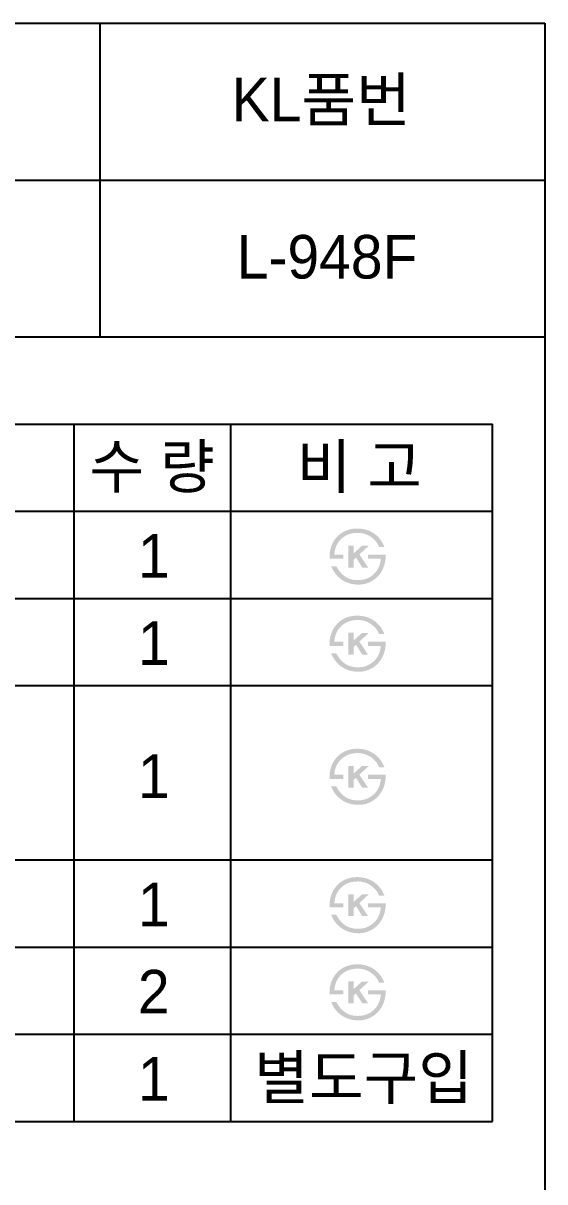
# Model space of a CAD drawing. Header units: millimetres. Extents: x 0 to 1800, y -67 to 2530.
# Drawn here: x 1501 to 1800, y 1865 to 2530 of the extents above; entities that cross this region are included whole.
import ezdxf
from ezdxf.enums import TextEntityAlignment as Align

# ---------------------------------------------------------------- set-up
doc = ezdxf.new("R2010")
doc.units = ezdxf.units.MM
doc.layers.add('TEXT', color=7, linetype='Continuous')
doc.layers.add('도각라인', color=255, linetype='Continuous')
doc.styles.add('타이틀', font='H2GTRM.TTF', dxfattribs={"height": 25})

msp = doc.modelspace()

# ---------------------------------------------------------------- hatches: boundary and pattern name
at = {"layer": 'TEXT'}
for points in [[(1676.58, 2222.79), (1676.56, 2223.2), (1676.55, 2223.61), (1676.55, 2224.02), (1676.56, 2224.42), (1676.57, 2224.83), (1676.59, 2225.23), (1676.63, 2225.63), (1676.67, 2226.03), (1676.71, 2226.42), (1676.77, 2226.82), (1676.84, 2227.21), (1676.91, 2227.6), (1676.99, 2227.99), (1677.09, 2228.37), (1677.19, 2228.76), (1677.29, 2229.14), (1677.42, 2229.52), (1677.54, 2229.9), (1677.68, 2230.28), (1677.83, 2230.65), (1677.98, 2231.01), (1678.15, 2231.37), (1678.32, 2231.72), (1678.49, 2232.07), (1678.68, 2232.41), (1678.88, 2232.74), (1679.08, 2233.07), (1679.29, 2233.39), (1679.51, 2233.71), (1679.74, 2234.02), (1679.98, 2234.32), (1680.48, 2234.94), (1680.75, 2235.24), (1681.03, 2235.54), (1681.31, 2235.83), (1681.6, 2236.1), (1681.9, 2236.37), (1682.2, 2236.63), (1682.51, 2236.88), (1682.83, 2237.12), (1683.15, 2237.36), (1683.48, 2237.58), (1683.82, 2237.79), (1684.17, 2238), (1684.52, 2238.2), (1684.88, 2238.38), (1685.25, 2238.56), (1685.65, 2238.74), (1686.06, 2238.91), (1686.48, 2239.07), (1686.9, 2239.22), (1687.32, 2239.36), (1687.76, 2239.48), (1688.2, 2239.59), (1688.64, 2239.7), (1689.09, 2239.79), (1689.55, 2239.87), (1690.01, 2239.93), (1690.48, 2239.99), (1690.96, 2240.03), (1691.44, 2240.07), (1691.93, 2240.09), (1692.42, 2240.1), (1693.18, 2240.08), (1693.56, 2240.06), (1693.93, 2240.03), (1694.3, 2240), (1694.66, 2239.96), (1695.02, 2239.91), (1695.38, 2239.86), (1695.73, 2239.8), (1696.08, 2239.74), (1696.42, 2239.66), (1696.76, 2239.59), (1697.1, 2239.5), (1697.43, 2239.41), (1697.76, 2239.32), (1698.09, 2239.21), (1698.41, 2239.1), (1698.73, 2238.99), (1699.04, 2238.87), (1699.35, 2238.74), (1699.66, 2238.6), (1699.96, 2238.46), (1700.26, 2238.31), (1700.56, 2238.16), (1700.85, 2238), (1701.14, 2237.83), (1701.42, 2237.66), (1701.7, 2237.48), (1701.98, 2237.29), (1702.25, 2237.1), (1702.52, 2236.9), (1702.78, 2236.7), (1703.2, 2236.35), (1703.61, 2236), (1704.01, 2235.62), (1704.39, 2235.24), (1704.76, 2234.84), (1705.12, 2234.42), (1705.46, 2234), (1705.79, 2233.56), (1706.11, 2233.1), (1706.42, 2232.63), (1706.72, 2232.15), (1707, 2231.65), (1707.27, 2231.14), (1707.52, 2230.62), (1707.77, 2230.08), (1708, 2229.53), (1708, 2229.53), (1704.9, 2229.53), (1704.9, 2229.53), (1704.84, 2229.71), (1704.77, 2229.88), (1704.7, 2230.06), (1704.63, 2230.23), (1704.56, 2230.4), (1704.48, 2230.57), (1704.39, 2230.74), (1704.3, 2230.91), (1704.21, 2231.08), (1704.12, 2231.25), (1704.02, 2231.41), (1703.91, 2231.58), (1703.81, 2231.74), (1703.7, 2231.91), (1703.58, 2232.07), (1703.46, 2232.23), (1703.34, 2232.39), (1703.21, 2232.55), (1702.95, 2232.87), (1702.67, 2233.19), (1702.37, 2233.5), (1702.06, 2233.81), (1701.73, 2234.11), (1701.39, 2234.41), (1701.03, 2234.71), (1700.8, 2234.89), (1700.57, 2235.06), (1700.33, 2235.23), (1700.1, 2235.39), (1699.86, 2235.54), (1699.62, 2235.69), (1699.38, 2235.84), (1699.13, 2235.97), (1698.89, 2236.11), (1698.64, 2236.23), (1698.39, 2236.35), (1698.14, 2236.47), (1697.88, 2236.58), (1697.63, 2236.68), (1697.37, 2236.78), (1697.11, 2236.88), (1696.85, 2236.96), (1696.58, 2237.05), (1696.32, 2237.12), (1696.05, 2237.19), (1695.78, 2237.26), (1695.51, 2237.32), (1695.24, 2237.37), (1694.96, 2237.42), (1694.69, 2237.46), (1694.41, 2237.5), (1694.13, 2237.53), (1693.84, 2237.55), (1693.56, 2237.57), (1693.27, 2237.59), (1692.99, 2237.6), (1692.7, 2237.6), (1692.35, 2237.6), (1692.01, 2237.59), (1691.67, 2237.57), (1691.33, 2237.55), (1691, 2237.52), (1690.67, 2237.48), (1690.34, 2237.44), (1690.02, 2237.39), (1689.7, 2237.33), (1689.39, 2237.27), (1689.08, 2237.2), (1688.77, 2237.13), (1688.47, 2237.05), (1688.17, 2236.96), (1687.87, 2236.86), (1687.58, 2236.76), (1687.29, 2236.66), (1687.01, 2236.54), (1686.73, 2236.42), (1686.45, 2236.29), (1686.18, 2236.16), (1685.91, 2236.02), (1685.64, 2235.87), (1685.38, 2235.72), (1685.12, 2235.56), (1684.87, 2235.39), (1684.62, 2235.22), (1684.37, 2235.04), (1684.13, 2234.86), (1683.89, 2234.66), (1683.65, 2234.46), (1683.42, 2234.26), (1683.19, 2234.04), (1682.96, 2233.82), (1682.74, 2233.59), (1682.53, 2233.36), (1682.32, 2233.13), (1682.12, 2232.89), (1681.93, 2232.64), (1681.75, 2232.39), (1681.57, 2232.14), (1681.39, 2231.89), (1681.23, 2231.62), (1681.07, 2231.36), (1680.92, 2231.09), (1680.77, 2230.82), (1680.64, 2230.54), (1680.51, 2230.25), (1680.38, 2229.97), (1680.26, 2229.68), (1680.15, 2229.38), (1680.05, 2229.08), (1679.95, 2228.78), (1679.86, 2228.47), (1679.78, 2228.15), (1679.7, 2227.84), (1679.63, 2227.51), (1679.57, 2227.19), (1679.51, 2226.86), (1679.46, 2226.52), (1679.42, 2226.18), (1679.38, 2225.84), (1679.35, 2225.49), (1679.33, 2225.14), (1679.33, 2225.14), (1684.51, 2225.14), (1684.51, 2225.14), (1684.51, 2225.14), (1684.51, 2222.79), (1684.51, 2222.79), (1684.51, 2222.79), (1676.58, 2222.79)], [(1690.34, 2225.83), (1695.14, 2230.18), (1699.01, 2230.18), (1693.64, 2225.23), (1698.67, 2217.72), (1695.29, 2217.72), (1691.73, 2223.43), (1690.34, 2222.19), (1690.34, 2217.72), (1687.39, 2217.72), (1687.39, 2230.29), (1690.34, 2230.29)], [(1708.75, 2225.14), (1708.75, 2224.7), (1708.75, 2224.26), (1708.74, 2223.83), (1708.71, 2223.4), (1708.68, 2222.97), (1708.64, 2222.54), (1708.59, 2222.12), (1708.52, 2221.69), (1708.45, 2221.28), (1708.37, 2220.86), (1708.29, 2220.44), (1708.19, 2220.03), (1708.08, 2219.62), (1707.96, 2219.22), (1707.84, 2218.81), (1707.7, 2218.41), (1707.56, 2218.03), (1707.41, 2217.65), (1707.26, 2217.27), (1707.09, 2216.9), (1706.92, 2216.54), (1706.74, 2216.18), (1706.55, 2215.83), (1706.36, 2215.49), (1706.15, 2215.15), (1705.94, 2214.81), (1705.72, 2214.49), (1705.5, 2214.16), (1705.26, 2213.85), (1705.02, 2213.54), (1704.77, 2213.23), (1704.51, 2212.93), (1704.24, 2212.64), (1703.97, 2212.36), (1703.69, 2212.08), (1703.4, 2211.82), (1703.11, 2211.56), (1702.81, 2211.31), (1702.51, 2211.07), (1702.2, 2210.84), (1701.88, 2210.61), (1701.56, 2210.4), (1701.24, 2210.19), (1700.91, 2209.99), (1700.57, 2209.8), (1700.23, 2209.62), (1699.88, 2209.45), (1699.53, 2209.28), (1699.16, 2209.12), (1698.79, 2208.97), (1698.42, 2208.82), (1698.04, 2208.69), (1697.66, 2208.57), (1697.28, 2208.46), (1696.9, 2208.36), (1696.51, 2208.27), (1696.12, 2208.19), (1695.72, 2208.12), (1695.33, 2208.06), (1694.93, 2208.02), (1694.53, 2207.98), (1694.12, 2207.95), (1693.71, 2207.94), (1693.3, 2207.93), (1692.64, 2207.94), (1691.98, 2207.96), (1691.34, 2208.01), (1690.7, 2208.08), (1690.08, 2208.17), (1689.77, 2208.22), (1689.47, 2208.28), (1689.16, 2208.34), (1688.86, 2208.4), (1688.56, 2208.48), (1688.27, 2208.55), (1687.98, 2208.64), (1687.69, 2208.73), (1687.4, 2208.82), (1687.11, 2208.92), (1686.83, 2209.02), (1686.55, 2209.13), (1686.27, 2209.24), (1686, 2209.36), (1685.73, 2209.48), (1685.46, 2209.61), (1685.19, 2209.75), (1684.92, 2209.89), (1684.66, 2210.03), (1684.4, 2210.18), (1684.15, 2210.34), (1683.62, 2210.67), (1683.36, 2210.85), (1683.1, 2211.03), (1682.85, 2211.22), (1682.6, 2211.41), (1682.35, 2211.61), (1682.11, 2211.81), (1681.87, 2212.02), (1681.64, 2212.24), (1681.41, 2212.45), (1681.19, 2212.68), (1680.97, 2212.9), (1680.75, 2213.14), (1680.54, 2213.37), (1680.34, 2213.62), (1680.13, 2213.86), (1679.94, 2214.12), (1679.74, 2214.37), (1679.55, 2214.63), (1679.37, 2214.9), (1679.19, 2215.17), (1679.01, 2215.45), (1678.84, 2215.73), (1678.67, 2216.02), (1678.51, 2216.31), (1678.35, 2216.61), (1678.19, 2216.91), (1678.04, 2217.21), (1677.75, 2217.84), (1677.48, 2218.49), (1677.48, 2218.49), (1680.43, 2218.49), (1680.43, 2218.49), (1680.66, 2218.06), (1680.89, 2217.65), (1681.13, 2217.25), (1681.38, 2216.86), (1681.62, 2216.48), (1681.88, 2216.11), (1682.14, 2215.75), (1682.4, 2215.41), (1682.67, 2215.08), (1682.94, 2214.76), (1683.22, 2214.45), (1683.51, 2214.15), (1683.8, 2213.87), (1684.1, 2213.6), (1684.4, 2213.33), (1684.7, 2213.08), (1684.93, 2212.91), (1685.16, 2212.74), (1685.39, 2212.58), (1685.63, 2212.43), (1685.86, 2212.28), (1686.1, 2212.14), (1686.35, 2212), (1686.59, 2211.87), (1686.84, 2211.74), (1687.09, 2211.63), (1687.34, 2211.51), (1687.6, 2211.41), (1687.86, 2211.31), (1688.12, 2211.21), (1688.39, 2211.12), (1688.66, 2211.04), (1688.93, 2210.96), (1689.2, 2210.89), (1689.48, 2210.83), (1689.76, 2210.77), (1690.04, 2210.72), (1690.32, 2210.67), (1690.61, 2210.63), (1690.9, 2210.59), (1691.19, 2210.57), (1691.49, 2210.54), (1691.79, 2210.53), (1692.09, 2210.52), (1692.39, 2210.51), (1692.7, 2210.51), (1693.01, 2210.52), (1693.87, 2210.54), (1694.14, 2210.56), (1694.41, 2210.58), (1694.68, 2210.6), (1694.95, 2210.63), (1695.21, 2210.67), (1695.48, 2210.71), (1695.74, 2210.76), (1696, 2210.81), (1696.26, 2210.87), (1696.52, 2210.93), (1696.77, 2211), (1697.03, 2211.08), (1697.28, 2211.16), (1697.53, 2211.25), (1697.78, 2211.34), (1698.02, 2211.44), (1698.27, 2211.54), (1698.51, 2211.65), (1698.75, 2211.76), (1698.99, 2211.88), (1699.23, 2212.01), (1699.47, 2212.14), (1699.7, 2212.27), (1699.94, 2212.42), (1700.17, 2212.56), (1700.4, 2212.72), (1700.63, 2212.88), (1700.85, 2213.04), (1701.08, 2213.21), (1701.3, 2213.38), (1701.56, 2213.6), (1701.81, 2213.82), (1702.05, 2214.05), (1702.28, 2214.28), (1702.51, 2214.51), (1702.73, 2214.76), (1702.94, 2215), (1703.15, 2215.25), (1703.35, 2215.51), (1703.54, 2215.77), (1703.73, 2216.04), (1703.9, 2216.31), (1704.07, 2216.58), (1704.24, 2216.86), (1704.39, 2217.15), (1704.54, 2217.44), (1704.68, 2217.74), (1704.82, 2218.04), (1704.95, 2218.35), (1705.07, 2218.66), (1705.18, 2218.97), (1705.28, 2219.3), (1705.38, 2219.62), (1705.47, 2219.95), (1705.56, 2220.29), (1705.64, 2220.63), (1705.71, 2220.98), (1705.77, 2221.33), (1705.82, 2221.69), (1705.87, 2222.05), (1705.91, 2222.42), (1705.95, 2222.79), (1705.95, 2222.79), (1698.52, 2222.79), (1698.52, 2222.79), (1698.52, 2222.79), (1698.52, 2225.14), (1698.52, 2225.14), (1698.52, 2225.14), (1708.75, 2225.14)], [(1676.58, 2172.79), (1676.56, 2173.2), (1676.55, 2173.61), (1676.55, 2174.02), (1676.56, 2174.42), (1676.57, 2174.83), (1676.59, 2175.23), (1676.63, 2175.63), (1676.67, 2176.03), (1676.71, 2176.42), (1676.77, 2176.82), (1676.84, 2177.21), (1676.91, 2177.6), (1676.99, 2177.99), (1677.09, 2178.37), (1677.19, 2178.76), (1677.29, 2179.14), (1677.42, 2179.52), (1677.54, 2179.9), (1677.68, 2180.28), (1677.83, 2180.65), (1677.98, 2181.01), (1678.15, 2181.37), (1678.32, 2181.72), (1678.49, 2182.07), (1678.68, 2182.41), (1678.88, 2182.74), (1679.08, 2183.07), (1679.29, 2183.39), (1679.51, 2183.71), (1679.74, 2184.02), (1679.98, 2184.32), (1680.48, 2184.94), (1680.75, 2185.24), (1681.03, 2185.54), (1681.31, 2185.83), (1681.6, 2186.1), (1681.9, 2186.37), (1682.2, 2186.63), (1682.51, 2186.88), (1682.83, 2187.12), (1683.15, 2187.36), (1683.48, 2187.58), (1683.82, 2187.79), (1684.17, 2188), (1684.52, 2188.2), (1684.88, 2188.38), (1685.25, 2188.56), (1685.65, 2188.74), (1686.06, 2188.91), (1686.48, 2189.07), (1686.9, 2189.22), (1687.32, 2189.36), (1687.76, 2189.48), (1688.2, 2189.59), (1688.64, 2189.7), (1689.09, 2189.79), (1689.55, 2189.87), (1690.01, 2189.93), (1690.48, 2189.99), (1690.96, 2190.03), (1691.44, 2190.07), (1691.93, 2190.09), (1692.42, 2190.1), (1693.18, 2190.08), (1693.56, 2190.06), (1693.93, 2190.03), (1694.3, 2190), (1694.66, 2189.96), (1695.02, 2189.91), (1695.38, 2189.86), (1695.73, 2189.8), (1696.08, 2189.74), (1696.42, 2189.66), (1696.76, 2189.59), (1697.1, 2189.5), (1697.43, 2189.41), (1697.76, 2189.32), (1698.09, 2189.21), (1698.41, 2189.1), (1698.73, 2188.99), (1699.04, 2188.87), (1699.35, 2188.74), (1699.66, 2188.6), (1699.96, 2188.46), (1700.26, 2188.31), (1700.56, 2188.16), (1700.85, 2188), (1701.14, 2187.83), (1701.42, 2187.66), (1701.7, 2187.48), (1701.98, 2187.29), (1702.25, 2187.1), (1702.52, 2186.9), (1702.78, 2186.7), (1703.2, 2186.35), (1703.61, 2186), (1704.01, 2185.62), (1704.39, 2185.24), (1704.76, 2184.84), (1705.12, 2184.42), (1705.46, 2184), (1705.79, 2183.56), (1706.11, 2183.1), (1706.42, 2182.63), (1706.72, 2182.15), (1707, 2181.65), (1707.27, 2181.14), (1707.52, 2180.62), (1707.77, 2180.08), (1708, 2179.53), (1708, 2179.53), (1704.9, 2179.53), (1704.9, 2179.53), (1704.84, 2179.71), (1704.77, 2179.88), (1704.7, 2180.06), (1704.63, 2180.23), (1704.56, 2180.4), (1704.48, 2180.57), (1704.39, 2180.74), (1704.3, 2180.91), (1704.21, 2181.08), (1704.12, 2181.25), (1704.02, 2181.41), (1703.91, 2181.58), (1703.81, 2181.74), (1703.7, 2181.91), (1703.58, 2182.07), (1703.46, 2182.23), (1703.34, 2182.39), (1703.21, 2182.55), (1702.95, 2182.87), (1702.67, 2183.19), (1702.37, 2183.5), (1702.06, 2183.81), (1701.73, 2184.11), (1701.39, 2184.41), (1701.03, 2184.71), (1700.8, 2184.89), (1700.57, 2185.06), (1700.33, 2185.23), (1700.1, 2185.39), (1699.86, 2185.54), (1699.62, 2185.69), (1699.38, 2185.84), (1699.13, 2185.97), (1698.89, 2186.11), (1698.64, 2186.23), (1698.39, 2186.35), (1698.14, 2186.47), (1697.88, 2186.58), (1697.63, 2186.68), (1697.37, 2186.78), (1697.11, 2186.88), (1696.85, 2186.96), (1696.58, 2187.05), (1696.32, 2187.12), (1696.05, 2187.19), (1695.78, 2187.26), (1695.51, 2187.32), (1695.24, 2187.37), (1694.96, 2187.42), (1694.69, 2187.46), (1694.41, 2187.5), (1694.13, 2187.53), (1693.84, 2187.55), (1693.56, 2187.57), (1693.27, 2187.59), (1692.99, 2187.6), (1692.7, 2187.6), (1692.35, 2187.6), (1692.01, 2187.59), (1691.67, 2187.57), (1691.33, 2187.55), (1691, 2187.52), (1690.67, 2187.48), (1690.34, 2187.44), (1690.02, 2187.39), (1689.7, 2187.33), (1689.39, 2187.27), (1689.08, 2187.2), (1688.77, 2187.13), (1688.47, 2187.05), (1688.17, 2186.96), (1687.87, 2186.86), (1687.58, 2186.76), (1687.29, 2186.66), (1687.01, 2186.54), (1686.73, 2186.42), (1686.45, 2186.29), (1686.18, 2186.16), (1685.91, 2186.02), (1685.64, 2185.87), (1685.38, 2185.72), (1685.12, 2185.56), (1684.87, 2185.39), (1684.62, 2185.22), (1684.37, 2185.04), (1684.13, 2184.86), (1683.89, 2184.66), (1683.65, 2184.46), (1683.42, 2184.26), (1683.19, 2184.04), (1682.96, 2183.82), (1682.74, 2183.59), (1682.53, 2183.36), (1682.32, 2183.13), (1682.12, 2182.89), (1681.93, 2182.64), (1681.75, 2182.39), (1681.57, 2182.14), (1681.39, 2181.89), (1681.23, 2181.62), (1681.07, 2181.36), (1680.92, 2181.09), (1680.77, 2180.82), (1680.64, 2180.54), (1680.51, 2180.25), (1680.38, 2179.97), (1680.26, 2179.68), (1680.15, 2179.38), (1680.05, 2179.08), (1679.95, 2178.78), (1679.86, 2178.47), (1679.78, 2178.15), (1679.7, 2177.84), (1679.63, 2177.51), (1679.57, 2177.19), (1679.51, 2176.86), (1679.46, 2176.52), (1679.42, 2176.18), (1679.38, 2175.84), (1679.35, 2175.49), (1679.33, 2175.14), (1679.33, 2175.14), (1684.51, 2175.14), (1684.51, 2175.14), (1684.51, 2175.14), (1684.51, 2172.79), (1684.51, 2172.79), (1684.51, 2172.79), (1676.58, 2172.79)], [(1690.34, 2175.83), (1695.14, 2180.18), (1699.01, 2180.18), (1693.64, 2175.23), (1698.67, 2167.72), (1695.29, 2167.72), (1691.73, 2173.43), (1690.34, 2172.19), (1690.34, 2167.72), (1687.39, 2167.72), (1687.39, 2180.29), (1690.34, 2180.29)], [(1708.75, 2175.14), (1708.75, 2174.7), (1708.75, 2174.26), (1708.74, 2173.83), (1708.71, 2173.4), (1708.68, 2172.97), (1708.64, 2172.54), (1708.59, 2172.12), (1708.52, 2171.69), (1708.45, 2171.28), (1708.37, 2170.86), (1708.29, 2170.44), (1708.19, 2170.03), (1708.08, 2169.62), (1707.96, 2169.22), (1707.84, 2168.81), (1707.7, 2168.41), (1707.56, 2168.03), (1707.41, 2167.65), (1707.26, 2167.27), (1707.09, 2166.9), (1706.92, 2166.54), (1706.74, 2166.18), (1706.55, 2165.83), (1706.36, 2165.49), (1706.15, 2165.15), (1705.94, 2164.81), (1705.72, 2164.49), (1705.5, 2164.16), (1705.26, 2163.85), (1705.02, 2163.54), (1704.77, 2163.23), (1704.51, 2162.93), (1704.24, 2162.64), (1703.97, 2162.36), (1703.69, 2162.08), (1703.4, 2161.82), (1703.11, 2161.56), (1702.81, 2161.31), (1702.51, 2161.07), (1702.2, 2160.84), (1701.88, 2160.61), (1701.56, 2160.4), (1701.24, 2160.19), (1700.91, 2159.99), (1700.57, 2159.8), (1700.23, 2159.62), (1699.88, 2159.45), (1699.53, 2159.28), (1699.16, 2159.12), (1698.79, 2158.97), (1698.42, 2158.82), (1698.04, 2158.69), (1697.66, 2158.57), (1697.28, 2158.46), (1696.9, 2158.36), (1696.51, 2158.27), (1696.12, 2158.19), (1695.72, 2158.12), (1695.33, 2158.06), (1694.93, 2158.02), (1694.53, 2157.98), (1694.12, 2157.95), (1693.71, 2157.94), (1693.3, 2157.93), (1692.64, 2157.94), (1691.98, 2157.96), (1691.34, 2158.01), (1690.7, 2158.08), (1690.08, 2158.17), (1689.77, 2158.22), (1689.47, 2158.28), (1689.16, 2158.34), (1688.86, 2158.4), (1688.56, 2158.48), (1688.27, 2158.55), (1687.98, 2158.64), (1687.69, 2158.73), (1687.4, 2158.82), (1687.11, 2158.92), (1686.83, 2159.02), (1686.55, 2159.13), (1686.27, 2159.24), (1686, 2159.36), (1685.73, 2159.48), (1685.46, 2159.61), (1685.19, 2159.75), (1684.92, 2159.89), (1684.66, 2160.03), (1684.4, 2160.18), (1684.15, 2160.34), (1683.62, 2160.67), (1683.36, 2160.85), (1683.1, 2161.03), (1682.85, 2161.22), (1682.6, 2161.41), (1682.35, 2161.61), (1682.11, 2161.81), (1681.87, 2162.02), (1681.64, 2162.24), (1681.41, 2162.45), (1681.19, 2162.68), (1680.97, 2162.9), (1680.75, 2163.14), (1680.54, 2163.37), (1680.34, 2163.62), (1680.13, 2163.86), (1679.94, 2164.12), (1679.74, 2164.37), (1679.55, 2164.63), (1679.37, 2164.9), (1679.19, 2165.17), (1679.01, 2165.45), (1678.84, 2165.73), (1678.67, 2166.02), (1678.51, 2166.31), (1678.35, 2166.61), (1678.19, 2166.91), (1678.04, 2167.21), (1677.75, 2167.84), (1677.48, 2168.49), (1677.48, 2168.49), (1680.43, 2168.49), (1680.43, 2168.49), (1680.66, 2168.06), (1680.89, 2167.65), (1681.13, 2167.25), (1681.38, 2166.86), (1681.62, 2166.48), (1681.88, 2166.11), (1682.14, 2165.75), (1682.4, 2165.41), (1682.67, 2165.08), (1682.94, 2164.76), (1683.22, 2164.45), (1683.51, 2164.15), (1683.8, 2163.87), (1684.1, 2163.6), (1684.4, 2163.33), (1684.7, 2163.08), (1684.93, 2162.91), (1685.16, 2162.74), (1685.39, 2162.58), (1685.63, 2162.43), (1685.86, 2162.28), (1686.1, 2162.14), (1686.35, 2162), (1686.59, 2161.87), (1686.84, 2161.74), (1687.09, 2161.63), (1687.34, 2161.51), (1687.6, 2161.41), (1687.86, 2161.31), (1688.12, 2161.21), (1688.39, 2161.12), (1688.66, 2161.04), (1688.93, 2160.96), (1689.2, 2160.89), (1689.48, 2160.83), (1689.76, 2160.77), (1690.04, 2160.72), (1690.32, 2160.67), (1690.61, 2160.63), (1690.9, 2160.59), (1691.19, 2160.57), (1691.49, 2160.54), (1691.79, 2160.53), (1692.09, 2160.52), (1692.39, 2160.51), (1692.7, 2160.51), (1693.01, 2160.52), (1693.87, 2160.54), (1694.14, 2160.56), (1694.41, 2160.58), (1694.68, 2160.6), (1694.95, 2160.63), (1695.21, 2160.67), (1695.48, 2160.71), (1695.74, 2160.76), (1696, 2160.81), (1696.26, 2160.87), (1696.52, 2160.93), (1696.77, 2161), (1697.03, 2161.08), (1697.28, 2161.16), (1697.53, 2161.25), (1697.78, 2161.34), (1698.02, 2161.44), (1698.27, 2161.54), (1698.51, 2161.65), (1698.75, 2161.76), (1698.99, 2161.88), (1699.23, 2162.01), (1699.47, 2162.14), (1699.7, 2162.27), (1699.94, 2162.42), (1700.17, 2162.56), (1700.4, 2162.72), (1700.63, 2162.88), (1700.85, 2163.04), (1701.08, 2163.21), (1701.3, 2163.38), (1701.56, 2163.6), (1701.81, 2163.82), (1702.05, 2164.05), (1702.28, 2164.28), (1702.51, 2164.51), (1702.73, 2164.76), (1702.94, 2165), (1703.15, 2165.25), (1703.35, 2165.51), (1703.54, 2165.77), (1703.73, 2166.04), (1703.9, 2166.31), (1704.07, 2166.58), (1704.24, 2166.86), (1704.39, 2167.15), (1704.54, 2167.44), (1704.68, 2167.74), (1704.82, 2168.04), (1704.95, 2168.35), (1705.07, 2168.66), (1705.18, 2168.97), (1705.28, 2169.3), (1705.38, 2169.62), (1705.47, 2169.95), (1705.56, 2170.29), (1705.64, 2170.63), (1705.71, 2170.98), (1705.77, 2171.33), (1705.82, 2171.69), (1705.87, 2172.05), (1705.91, 2172.42), (1705.95, 2172.79), (1705.95, 2172.79), (1698.52, 2172.79), (1698.52, 2172.79), (1698.52, 2172.79), (1698.52, 2175.14), (1698.52, 2175.14), (1698.52, 2175.14), (1708.75, 2175.14)], [(1676.58, 2096.44), (1676.56, 2096.85), (1676.55, 2097.26), (1676.55, 2097.67), (1676.56, 2098.07), (1676.57, 2098.48), (1676.59, 2098.88), (1676.63, 2099.28), (1676.67, 2099.68), (1676.71, 2100.07), (1676.77, 2100.47), (1676.84, 2100.86), (1676.91, 2101.25), (1676.99, 2101.63), (1677.09, 2102.02), (1677.19, 2102.4), (1677.29, 2102.79), (1677.42, 2103.17), (1677.54, 2103.55), (1677.68, 2103.93), (1677.83, 2104.3), (1677.98, 2104.66), (1678.15, 2105.02), (1678.32, 2105.37), (1678.49, 2105.72), (1678.68, 2106.06), (1678.88, 2106.39), (1679.08, 2106.72), (1679.29, 2107.04), (1679.51, 2107.36), (1679.74, 2107.67), (1679.98, 2107.97), (1680.48, 2108.59), (1680.75, 2108.89), (1681.03, 2109.19), (1681.31, 2109.47), (1681.6, 2109.75), (1681.9, 2110.02), (1682.2, 2110.28), (1682.51, 2110.53), (1682.83, 2110.77), (1683.15, 2111.01), (1683.48, 2111.23), (1683.82, 2111.44), (1684.17, 2111.65), (1684.52, 2111.85), (1684.88, 2112.03), (1685.25, 2112.21), (1685.65, 2112.39), (1686.06, 2112.56), (1686.48, 2112.72), (1686.9, 2112.87), (1687.32, 2113.01), (1687.76, 2113.13), (1688.2, 2113.24), (1688.64, 2113.35), (1689.09, 2113.44), (1689.55, 2113.52), (1690.01, 2113.58), (1690.48, 2113.64), (1690.96, 2113.68), (1691.44, 2113.72), (1691.93, 2113.74), (1692.42, 2113.75), (1693.18, 2113.73), (1693.56, 2113.71), (1693.93, 2113.68), (1694.3, 2113.65), (1694.66, 2113.61), (1695.02, 2113.56), (1695.38, 2113.51), (1695.73, 2113.45), (1696.08, 2113.39), (1696.42, 2113.31), (1696.76, 2113.24), (1697.1, 2113.15), (1697.43, 2113.06), (1697.76, 2112.97), (1698.09, 2112.86), (1698.41, 2112.75), (1698.73, 2112.64), (1699.04, 2112.51), (1699.35, 2112.39), (1699.66, 2112.25), (1699.96, 2112.11), (1700.26, 2111.96), (1700.56, 2111.81), (1700.85, 2111.65), (1701.14, 2111.48), (1701.42, 2111.31), (1701.7, 2111.13), (1701.98, 2110.94), (1702.25, 2110.75), (1702.52, 2110.55), (1702.78, 2110.35), (1703.2, 2110), (1703.61, 2109.64), (1704.01, 2109.27), (1704.39, 2108.89), (1704.76, 2108.49), (1705.12, 2108.07), (1705.46, 2107.65), (1705.79, 2107.2), (1706.11, 2106.75), (1706.42, 2106.28), (1706.72, 2105.8), (1707, 2105.3), (1707.27, 2104.79), (1707.52, 2104.27), (1707.77, 2103.73), (1708, 2103.18), (1708, 2103.18), (1704.9, 2103.18), (1704.9, 2103.18), (1704.84, 2103.36), (1704.77, 2103.53), (1704.7, 2103.7), (1704.63, 2103.88), (1704.56, 2104.05), (1704.48, 2104.22), (1704.39, 2104.39), (1704.3, 2104.56), (1704.21, 2104.73), (1704.12, 2104.9), (1704.02, 2105.06), (1703.91, 2105.23), (1703.81, 2105.39), (1703.7, 2105.56), (1703.58, 2105.72), (1703.46, 2105.88), (1703.34, 2106.04), (1703.21, 2106.2), (1702.95, 2106.52), (1702.67, 2106.84), (1702.37, 2107.15), (1702.06, 2107.46), (1701.73, 2107.76), (1701.39, 2108.06), (1701.03, 2108.36), (1700.8, 2108.54), (1700.57, 2108.71), (1700.33, 2108.88), (1700.1, 2109.04), (1699.86, 2109.19), (1699.62, 2109.34), (1699.38, 2109.48), (1699.13, 2109.62), (1698.89, 2109.76), (1698.64, 2109.88), (1698.39, 2110), (1698.14, 2110.12), (1697.88, 2110.23), (1697.63, 2110.33), (1697.37, 2110.43), (1697.11, 2110.53), (1696.85, 2110.61), (1696.58, 2110.69), (1696.32, 2110.77), (1696.05, 2110.84), (1695.78, 2110.91), (1695.51, 2110.97), (1695.24, 2111.02), (1694.96, 2111.07), (1694.69, 2111.11), (1694.41, 2111.15), (1694.13, 2111.18), (1693.84, 2111.2), (1693.56, 2111.22), (1693.27, 2111.24), (1692.99, 2111.25), (1692.7, 2111.25), (1692.35, 2111.24), (1692.01, 2111.23), (1691.67, 2111.22), (1691.33, 2111.2), (1691, 2111.17), (1690.67, 2111.13), (1690.34, 2111.09), (1690.02, 2111.04), (1689.7, 2110.98), (1689.39, 2110.92), (1689.08, 2110.85), (1688.77, 2110.78), (1688.47, 2110.7), (1688.17, 2110.61), (1687.87, 2110.51), (1687.58, 2110.41), (1687.29, 2110.31), (1687.01, 2110.19), (1686.73, 2110.07), (1686.45, 2109.94), (1686.18, 2109.81), (1685.91, 2109.67), (1685.64, 2109.52), (1685.38, 2109.37), (1685.12, 2109.21), (1684.87, 2109.04), (1684.62, 2108.87), (1684.37, 2108.69), (1684.13, 2108.51), (1683.89, 2108.31), (1683.65, 2108.11), (1683.42, 2107.91), (1683.19, 2107.69), (1682.96, 2107.47), (1682.74, 2107.24), (1682.53, 2107.01), (1682.32, 2106.78), (1682.12, 2106.54), (1681.93, 2106.29), (1681.75, 2106.04), (1681.57, 2105.79), (1681.39, 2105.53), (1681.23, 2105.27), (1681.07, 2105.01), (1680.92, 2104.74), (1680.77, 2104.46), (1680.64, 2104.19), (1680.51, 2103.9), (1680.38, 2103.62), (1680.26, 2103.32), (1680.15, 2103.03), (1680.05, 2102.73), (1679.95, 2102.42), (1679.86, 2102.12), (1679.78, 2101.8), (1679.7, 2101.49), (1679.63, 2101.16), (1679.57, 2100.84), (1679.51, 2100.51), (1679.46, 2100.17), (1679.42, 2099.83), (1679.38, 2099.49), (1679.35, 2099.14), (1679.33, 2098.79), (1679.33, 2098.79), (1684.51, 2098.79), (1684.51, 2098.79), (1684.51, 2098.79), (1684.51, 2096.44), (1684.51, 2096.44), (1684.51, 2096.44), (1676.58, 2096.44)], [(1690.34, 2099.48), (1695.14, 2103.83), (1699.01, 2103.83), (1693.64, 2098.88), (1698.67, 2091.37), (1695.29, 2091.37), (1691.73, 2097.08), (1690.34, 2095.84), (1690.34, 2091.37), (1687.39, 2091.37), (1687.39, 2103.94), (1690.34, 2103.94)], [(1708.75, 2098.79), (1708.75, 2098.35), (1708.75, 2097.91), (1708.74, 2097.48), (1708.71, 2097.05), (1708.68, 2096.62), (1708.64, 2096.19), (1708.59, 2095.77), (1708.52, 2095.34), (1708.45, 2094.92), (1708.37, 2094.51), (1708.29, 2094.09), (1708.19, 2093.68), (1708.08, 2093.27), (1707.96, 2092.87), (1707.84, 2092.46), (1707.7, 2092.06), (1707.56, 2091.68), (1707.41, 2091.29), (1707.26, 2090.92), (1707.09, 2090.55), (1706.92, 2090.19), (1706.74, 2089.83), (1706.55, 2089.48), (1706.36, 2089.14), (1706.15, 2088.8), (1705.94, 2088.46), (1705.72, 2088.13), (1705.5, 2087.81), (1705.26, 2087.5), (1705.02, 2087.19), (1704.77, 2086.88), (1704.51, 2086.58), (1704.24, 2086.29), (1703.97, 2086.01), (1703.69, 2085.73), (1703.4, 2085.47), (1703.11, 2085.21), (1702.81, 2084.96), (1702.51, 2084.72), (1702.2, 2084.49), (1701.88, 2084.26), (1701.56, 2084.05), (1701.24, 2083.84), (1700.91, 2083.64), (1700.57, 2083.45), (1700.23, 2083.27), (1699.88, 2083.1), (1699.53, 2082.93), (1699.16, 2082.77), (1698.79, 2082.61), (1698.42, 2082.47), (1698.04, 2082.34), (1697.66, 2082.22), (1697.28, 2082.11), (1696.9, 2082.01), (1696.51, 2081.92), (1696.12, 2081.84), (1695.72, 2081.77), (1695.33, 2081.71), (1694.93, 2081.67), (1694.53, 2081.63), (1694.12, 2081.6), (1693.71, 2081.59), (1693.3, 2081.58), (1692.64, 2081.59), (1691.98, 2081.61), (1691.34, 2081.66), (1690.7, 2081.73), (1690.08, 2081.82), (1689.77, 2081.87), (1689.47, 2081.92), (1689.16, 2081.99), (1688.86, 2082.05), (1688.56, 2082.13), (1688.27, 2082.2), (1687.98, 2082.29), (1687.69, 2082.37), (1687.4, 2082.47), (1687.11, 2082.57), (1686.83, 2082.67), (1686.55, 2082.78), (1686.27, 2082.89), (1686, 2083.01), (1685.73, 2083.13), (1685.46, 2083.26), (1685.19, 2083.4), (1684.92, 2083.54), (1684.66, 2083.68), (1684.4, 2083.83), (1684.15, 2083.98), (1683.62, 2084.32), (1683.36, 2084.5), (1683.1, 2084.68), (1682.85, 2084.87), (1682.6, 2085.06), (1682.35, 2085.26), (1682.11, 2085.46), (1681.87, 2085.67), (1681.64, 2085.88), (1681.41, 2086.1), (1681.19, 2086.32), (1680.97, 2086.55), (1680.75, 2086.79), (1680.54, 2087.02), (1680.34, 2087.26), (1680.13, 2087.51), (1679.94, 2087.76), (1679.74, 2088.02), (1679.55, 2088.28), (1679.37, 2088.55), (1679.19, 2088.82), (1679.01, 2089.1), (1678.84, 2089.38), (1678.67, 2089.67), (1678.51, 2089.96), (1678.35, 2090.26), (1678.19, 2090.56), (1678.04, 2090.86), (1677.75, 2091.49), (1677.48, 2092.14), (1677.48, 2092.14), (1680.43, 2092.14), (1680.43, 2092.14), (1680.66, 2091.71), (1680.89, 2091.3), (1681.13, 2090.9), (1681.38, 2090.5), (1681.62, 2090.13), (1681.88, 2089.76), (1682.14, 2089.4), (1682.4, 2089.06), (1682.67, 2088.73), (1682.94, 2088.41), (1683.22, 2088.1), (1683.51, 2087.8), (1683.8, 2087.52), (1684.1, 2087.24), (1684.4, 2086.98), (1684.7, 2086.73), (1684.93, 2086.56), (1685.16, 2086.39), (1685.39, 2086.23), (1685.63, 2086.08), (1685.86, 2085.93), (1686.1, 2085.79), (1686.35, 2085.65), (1686.59, 2085.52), (1686.84, 2085.39), (1687.09, 2085.28), (1687.34, 2085.16), (1687.6, 2085.06), (1687.86, 2084.96), (1688.12, 2084.86), (1688.39, 2084.77), (1688.66, 2084.69), (1688.93, 2084.61), (1689.2, 2084.54), (1689.48, 2084.48), (1689.76, 2084.42), (1690.04, 2084.37), (1690.32, 2084.32), (1690.61, 2084.28), (1690.9, 2084.24), (1691.19, 2084.21), (1691.49, 2084.19), (1691.79, 2084.18), (1692.09, 2084.16), (1692.39, 2084.16), (1692.7, 2084.16), (1693.01, 2084.17), (1693.87, 2084.19), (1694.14, 2084.21), (1694.41, 2084.23), (1694.68, 2084.25), (1694.95, 2084.28), (1695.21, 2084.32), (1695.48, 2084.36), (1695.74, 2084.41), (1696, 2084.46), (1696.26, 2084.52), (1696.52, 2084.58), (1696.77, 2084.65), (1697.03, 2084.73), (1697.28, 2084.81), (1697.53, 2084.9), (1697.78, 2084.99), (1698.02, 2085.08), (1698.27, 2085.19), (1698.51, 2085.3), (1698.75, 2085.41), (1698.99, 2085.53), (1699.23, 2085.66), (1699.47, 2085.79), (1699.7, 2085.92), (1699.94, 2086.06), (1700.17, 2086.21), (1700.4, 2086.37), (1700.63, 2086.52), (1700.85, 2086.69), (1701.08, 2086.86), (1701.3, 2087.03), (1701.56, 2087.25), (1701.81, 2087.47), (1702.05, 2087.7), (1702.28, 2087.93), (1702.51, 2088.16), (1702.73, 2088.4), (1702.94, 2088.65), (1703.15, 2088.9), (1703.35, 2089.16), (1703.54, 2089.42), (1703.73, 2089.69), (1703.9, 2089.96), (1704.07, 2090.23), (1704.24, 2090.51), (1704.39, 2090.8), (1704.54, 2091.09), (1704.68, 2091.39), (1704.82, 2091.69), (1704.95, 2092), (1705.07, 2092.31), (1705.18, 2092.62), (1705.28, 2092.95), (1705.38, 2093.27), (1705.47, 2093.6), (1705.56, 2093.94), (1705.64, 2094.28), (1705.71, 2094.63), (1705.77, 2094.98), (1705.82, 2095.34), (1705.87, 2095.7), (1705.91, 2096.07), (1705.95, 2096.44), (1705.95, 2096.44), (1698.52, 2096.44), (1698.52, 2096.44), (1698.52, 2096.44), (1698.52, 2098.79), (1698.52, 2098.79), (1698.52, 2098.79), (1708.75, 2098.79)], [(1676.58, 2022.79), (1676.56, 2023.2), (1676.55, 2023.61), (1676.55, 2024.02), (1676.56, 2024.42), (1676.57, 2024.83), (1676.59, 2025.23), (1676.63, 2025.63), (1676.67, 2026.03), (1676.71, 2026.42), (1676.77, 2026.82), (1676.84, 2027.21), (1676.91, 2027.6), (1676.99, 2027.99), (1677.09, 2028.37), (1677.19, 2028.76), (1677.29, 2029.14), (1677.42, 2029.52), (1677.54, 2029.9), (1677.68, 2030.28), (1677.83, 2030.65), (1677.98, 2031.01), (1678.15, 2031.37), (1678.32, 2031.72), (1678.49, 2032.07), (1678.68, 2032.41), (1678.88, 2032.74), (1679.08, 2033.07), (1679.29, 2033.39), (1679.51, 2033.71), (1679.74, 2034.02), (1679.98, 2034.32), (1680.48, 2034.94), (1680.75, 2035.24), (1681.03, 2035.54), (1681.31, 2035.83), (1681.6, 2036.1), (1681.9, 2036.37), (1682.2, 2036.63), (1682.51, 2036.88), (1682.83, 2037.12), (1683.15, 2037.36), (1683.48, 2037.58), (1683.82, 2037.79), (1684.17, 2038), (1684.52, 2038.2), (1684.88, 2038.38), (1685.25, 2038.56), (1685.65, 2038.74), (1686.06, 2038.91), (1686.48, 2039.07), (1686.9, 2039.22), (1687.32, 2039.36), (1687.76, 2039.48), (1688.2, 2039.59), (1688.64, 2039.7), (1689.09, 2039.79), (1689.55, 2039.87), (1690.01, 2039.93), (1690.48, 2039.99), (1690.96, 2040.03), (1691.44, 2040.07), (1691.93, 2040.09), (1692.42, 2040.1), (1693.18, 2040.08), (1693.56, 2040.06), (1693.93, 2040.03), (1694.3, 2040), (1694.66, 2039.96), (1695.02, 2039.91), (1695.38, 2039.86), (1695.73, 2039.8), (1696.08, 2039.74), (1696.42, 2039.66), (1696.76, 2039.59), (1697.1, 2039.5), (1697.43, 2039.41), (1697.76, 2039.32), (1698.09, 2039.21), (1698.41, 2039.1), (1698.73, 2038.99), (1699.04, 2038.87), (1699.35, 2038.74), (1699.66, 2038.6), (1699.96, 2038.46), (1700.26, 2038.31), (1700.56, 2038.16), (1700.85, 2038), (1701.14, 2037.83), (1701.42, 2037.66), (1701.7, 2037.48), (1701.98, 2037.29), (1702.25, 2037.1), (1702.52, 2036.9), (1702.78, 2036.7), (1703.2, 2036.35), (1703.61, 2036), (1704.01, 2035.62), (1704.39, 2035.24), (1704.76, 2034.84), (1705.12, 2034.42), (1705.46, 2034), (1705.79, 2033.56), (1706.11, 2033.1), (1706.42, 2032.63), (1706.72, 2032.15), (1707, 2031.65), (1707.27, 2031.14), (1707.52, 2030.62), (1707.77, 2030.08), (1708, 2029.53), (1708, 2029.53), (1704.9, 2029.53), (1704.9, 2029.53), (1704.84, 2029.71), (1704.77, 2029.88), (1704.7, 2030.06), (1704.63, 2030.23), (1704.56, 2030.4), (1704.48, 2030.57), (1704.39, 2030.74), (1704.3, 2030.91), (1704.21, 2031.08), (1704.12, 2031.25), (1704.02, 2031.41), (1703.91, 2031.58), (1703.81, 2031.74), (1703.7, 2031.91), (1703.58, 2032.07), (1703.46, 2032.23), (1703.34, 2032.39), (1703.21, 2032.55), (1702.95, 2032.87), (1702.67, 2033.19), (1702.37, 2033.5), (1702.06, 2033.81), (1701.73, 2034.11), (1701.39, 2034.41), (1701.03, 2034.71), (1700.8, 2034.89), (1700.57, 2035.06), (1700.33, 2035.23), (1700.1, 2035.39), (1699.86, 2035.54), (1699.62, 2035.69), (1699.38, 2035.84), (1699.13, 2035.97), (1698.89, 2036.11), (1698.64, 2036.23), (1698.39, 2036.35), (1698.14, 2036.47), (1697.88, 2036.58), (1697.63, 2036.68), (1697.37, 2036.78), (1697.11, 2036.88), (1696.85, 2036.96), (1696.58, 2037.05), (1696.32, 2037.12), (1696.05, 2037.19), (1695.78, 2037.26), (1695.51, 2037.32), (1695.24, 2037.37), (1694.96, 2037.42), (1694.69, 2037.46), (1694.41, 2037.5), (1694.13, 2037.53), (1693.84, 2037.55), (1693.56, 2037.57), (1693.27, 2037.59), (1692.99, 2037.6), (1692.7, 2037.6), (1692.35, 2037.6), (1692.01, 2037.59), (1691.67, 2037.57), (1691.33, 2037.55), (1691, 2037.52), (1690.67, 2037.48), (1690.34, 2037.44), (1690.02, 2037.39), (1689.7, 2037.33), (1689.39, 2037.27), (1689.08, 2037.2), (1688.77, 2037.13), (1688.47, 2037.05), (1688.17, 2036.96), (1687.87, 2036.86), (1687.58, 2036.76), (1687.29, 2036.66), (1687.01, 2036.54), (1686.73, 2036.42), (1686.45, 2036.29), (1686.18, 2036.16), (1685.91, 2036.02), (1685.64, 2035.87), (1685.38, 2035.72), (1685.12, 2035.56), (1684.87, 2035.39), (1684.62, 2035.22), (1684.37, 2035.04), (1684.13, 2034.86), (1683.89, 2034.66), (1683.65, 2034.46), (1683.42, 2034.26), (1683.19, 2034.04), (1682.96, 2033.82), (1682.74, 2033.59), (1682.53, 2033.36), (1682.32, 2033.13), (1682.12, 2032.89), (1681.93, 2032.64), (1681.75, 2032.39), (1681.57, 2032.14), (1681.39, 2031.89), (1681.23, 2031.62), (1681.07, 2031.36), (1680.92, 2031.09), (1680.77, 2030.82), (1680.64, 2030.54), (1680.51, 2030.25), (1680.38, 2029.97), (1680.26, 2029.68), (1680.15, 2029.38), (1680.05, 2029.08), (1679.95, 2028.78), (1679.86, 2028.47), (1679.78, 2028.15), (1679.7, 2027.84), (1679.63, 2027.51), (1679.57, 2027.19), (1679.51, 2026.86), (1679.46, 2026.52), (1679.42, 2026.18), (1679.38, 2025.84), (1679.35, 2025.49), (1679.33, 2025.14), (1679.33, 2025.14), (1684.51, 2025.14), (1684.51, 2025.14), (1684.51, 2025.14), (1684.51, 2022.79), (1684.51, 2022.79), (1684.51, 2022.79), (1676.58, 2022.79)], [(1690.34, 2025.83), (1695.14, 2030.18), (1699.01, 2030.18), (1693.64, 2025.23), (1698.67, 2017.72), (1695.29, 2017.72), (1691.73, 2023.43), (1690.34, 2022.19), (1690.34, 2017.72), (1687.39, 2017.72), (1687.39, 2030.29), (1690.34, 2030.29)], [(1708.75, 2025.14), (1708.75, 2024.7), (1708.75, 2024.26), (1708.74, 2023.83), (1708.71, 2023.4), (1708.68, 2022.97), (1708.64, 2022.54), (1708.59, 2022.12), (1708.52, 2021.69), (1708.45, 2021.28), (1708.37, 2020.86), (1708.29, 2020.44), (1708.19, 2020.03), (1708.08, 2019.62), (1707.96, 2019.22), (1707.84, 2018.81), (1707.7, 2018.41), (1707.56, 2018.03), (1707.41, 2017.65), (1707.26, 2017.27), (1707.09, 2016.9), (1706.92, 2016.54), (1706.74, 2016.18), (1706.55, 2015.83), (1706.36, 2015.49), (1706.15, 2015.15), (1705.94, 2014.81), (1705.72, 2014.49), (1705.5, 2014.16), (1705.26, 2013.85), (1705.02, 2013.54), (1704.77, 2013.23), (1704.51, 2012.93), (1704.24, 2012.64), (1703.97, 2012.36), (1703.69, 2012.08), (1703.4, 2011.82), (1703.11, 2011.56), (1702.81, 2011.31), (1702.51, 2011.07), (1702.2, 2010.84), (1701.88, 2010.61), (1701.56, 2010.4), (1701.24, 2010.19), (1700.91, 2009.99), (1700.57, 2009.8), (1700.23, 2009.62), (1699.88, 2009.45), (1699.53, 2009.28), (1699.16, 2009.12), (1698.79, 2008.97), (1698.42, 2008.82), (1698.04, 2008.69), (1697.66, 2008.57), (1697.28, 2008.46), (1696.9, 2008.36), (1696.51, 2008.27), (1696.12, 2008.19), (1695.72, 2008.12), (1695.33, 2008.06), (1694.93, 2008.02), (1694.53, 2007.98), (1694.12, 2007.95), (1693.71, 2007.94), (1693.3, 2007.93), (1692.64, 2007.94), (1691.98, 2007.96), (1691.34, 2008.01), (1690.7, 2008.08), (1690.08, 2008.17), (1689.77, 2008.22), (1689.47, 2008.28), (1689.16, 2008.34), (1688.86, 2008.4), (1688.56, 2008.48), (1688.27, 2008.55), (1687.98, 2008.64), (1687.69, 2008.73), (1687.4, 2008.82), (1687.11, 2008.92), (1686.83, 2009.02), (1686.55, 2009.13), (1686.27, 2009.24), (1686, 2009.36), (1685.73, 2009.48), (1685.46, 2009.61), (1685.19, 2009.75), (1684.92, 2009.89), (1684.66, 2010.03), (1684.4, 2010.18), (1684.15, 2010.34), (1683.62, 2010.67), (1683.36, 2010.85), (1683.1, 2011.03), (1682.85, 2011.22), (1682.6, 2011.41), (1682.35, 2011.61), (1682.11, 2011.81), (1681.87, 2012.02), (1681.64, 2012.24), (1681.41, 2012.45), (1681.19, 2012.68), (1680.97, 2012.9), (1680.75, 2013.14), (1680.54, 2013.37), (1680.34, 2013.62), (1680.13, 2013.86), (1679.94, 2014.12), (1679.74, 2014.37), (1679.55, 2014.63), (1679.37, 2014.9), (1679.19, 2015.17), (1679.01, 2015.45), (1678.84, 2015.73), (1678.67, 2016.02), (1678.51, 2016.31), (1678.35, 2016.61), (1678.19, 2016.91), (1678.04, 2017.21), (1677.75, 2017.84), (1677.48, 2018.49), (1677.48, 2018.49), (1680.43, 2018.49), (1680.43, 2018.49), (1680.66, 2018.06), (1680.89, 2017.65), (1681.13, 2017.25), (1681.38, 2016.86), (1681.62, 2016.48), (1681.88, 2016.11), (1682.14, 2015.75), (1682.4, 2015.41), (1682.67, 2015.08), (1682.94, 2014.76), (1683.22, 2014.45), (1683.51, 2014.15), (1683.8, 2013.87), (1684.1, 2013.6), (1684.4, 2013.33), (1684.7, 2013.08), (1684.93, 2012.91), (1685.16, 2012.74), (1685.39, 2012.58), (1685.63, 2012.43), (1685.86, 2012.28), (1686.1, 2012.14), (1686.35, 2012), (1686.59, 2011.87), (1686.84, 2011.74), (1687.09, 2011.63), (1687.34, 2011.51), (1687.6, 2011.41), (1687.86, 2011.31), (1688.12, 2011.21), (1688.39, 2011.12), (1688.66, 2011.04), (1688.93, 2010.96), (1689.2, 2010.89), (1689.48, 2010.83), (1689.76, 2010.77), (1690.04, 2010.72), (1690.32, 2010.67), (1690.61, 2010.63), (1690.9, 2010.59), (1691.19, 2010.57), (1691.49, 2010.54), (1691.79, 2010.53), (1692.09, 2010.52), (1692.39, 2010.51), (1692.7, 2010.51), (1693.01, 2010.52), (1693.87, 2010.54), (1694.14, 2010.56), (1694.41, 2010.58), (1694.68, 2010.6), (1694.95, 2010.63), (1695.21, 2010.67), (1695.48, 2010.71), (1695.74, 2010.76), (1696, 2010.81), (1696.26, 2010.87), (1696.52, 2010.93), (1696.77, 2011), (1697.03, 2011.08), (1697.28, 2011.16), (1697.53, 2011.25), (1697.78, 2011.34), (1698.02, 2011.44), (1698.27, 2011.54), (1698.51, 2011.65), (1698.75, 2011.76), (1698.99, 2011.88), (1699.23, 2012.01), (1699.47, 2012.14), (1699.7, 2012.27), (1699.94, 2012.42), (1700.17, 2012.56), (1700.4, 2012.72), (1700.63, 2012.88), (1700.85, 2013.04), (1701.08, 2013.21), (1701.3, 2013.38), (1701.56, 2013.6), (1701.81, 2013.82), (1702.05, 2014.05), (1702.28, 2014.28), (1702.51, 2014.51), (1702.73, 2014.76), (1702.94, 2015), (1703.15, 2015.25), (1703.35, 2015.51), (1703.54, 2015.77), (1703.73, 2016.04), (1703.9, 2016.31), (1704.07, 2016.58), (1704.24, 2016.86), (1704.39, 2017.15), (1704.54, 2017.44), (1704.68, 2017.74), (1704.82, 2018.04), (1704.95, 2018.35), (1705.07, 2018.66), (1705.18, 2018.97), (1705.28, 2019.3), (1705.38, 2019.62), (1705.47, 2019.95), (1705.56, 2020.29), (1705.64, 2020.63), (1705.71, 2020.98), (1705.77, 2021.33), (1705.82, 2021.69), (1705.87, 2022.05), (1705.91, 2022.42), (1705.95, 2022.79), (1705.95, 2022.79), (1698.52, 2022.79), (1698.52, 2022.79), (1698.52, 2022.79), (1698.52, 2025.14), (1698.52, 2025.14), (1698.52, 2025.14), (1708.75, 2025.14)], [(1676.58, 1972.79), (1676.56, 1973.2), (1676.55, 1973.61), (1676.55, 1974.02), (1676.56, 1974.42), (1676.57, 1974.83), (1676.59, 1975.23), (1676.63, 1975.63), (1676.67, 1976.03), (1676.71, 1976.42), (1676.77, 1976.82), (1676.84, 1977.21), (1676.91, 1977.6), (1676.99, 1977.99), (1677.09, 1978.37), (1677.19, 1978.76), (1677.29, 1979.14), (1677.42, 1979.52), (1677.54, 1979.9), (1677.68, 1980.28), (1677.83, 1980.65), (1677.98, 1981.01), (1678.15, 1981.37), (1678.32, 1981.72), (1678.49, 1982.07), (1678.68, 1982.41), (1678.88, 1982.74), (1679.08, 1983.07), (1679.29, 1983.39), (1679.51, 1983.71), (1679.74, 1984.02), (1679.98, 1984.32), (1680.48, 1984.94), (1680.75, 1985.24), (1681.03, 1985.54), (1681.31, 1985.83), (1681.6, 1986.1), (1681.9, 1986.37), (1682.2, 1986.63), (1682.51, 1986.88), (1682.83, 1987.12), (1683.15, 1987.36), (1683.48, 1987.58), (1683.82, 1987.79), (1684.17, 1988), (1684.52, 1988.2), (1684.88, 1988.38), (1685.25, 1988.56), (1685.65, 1988.74), (1686.06, 1988.91), (1686.48, 1989.07), (1686.9, 1989.22), (1687.32, 1989.36), (1687.76, 1989.48), (1688.2, 1989.59), (1688.64, 1989.7), (1689.09, 1989.79), (1689.55, 1989.87), (1690.01, 1989.93), (1690.48, 1989.99), (1690.96, 1990.03), (1691.44, 1990.07), (1691.93, 1990.09), (1692.42, 1990.1), (1693.18, 1990.08), (1693.56, 1990.06), (1693.93, 1990.03), (1694.3, 1990), (1694.66, 1989.96), (1695.02, 1989.91), (1695.38, 1989.86), (1695.73, 1989.8), (1696.08, 1989.74), (1696.42, 1989.66), (1696.76, 1989.59), (1697.1, 1989.5), (1697.43, 1989.41), (1697.76, 1989.32), (1698.09, 1989.21), (1698.41, 1989.1), (1698.73, 1988.99), (1699.04, 1988.87), (1699.35, 1988.74), (1699.66, 1988.6), (1699.96, 1988.46), (1700.26, 1988.31), (1700.56, 1988.16), (1700.85, 1988), (1701.14, 1987.83), (1701.42, 1987.66), (1701.7, 1987.48), (1701.98, 1987.29), (1702.25, 1987.1), (1702.52, 1986.9), (1702.78, 1986.7), (1703.2, 1986.35), (1703.61, 1986), (1704.01, 1985.62), (1704.39, 1985.24), (1704.76, 1984.84), (1705.12, 1984.42), (1705.46, 1984), (1705.79, 1983.56), (1706.11, 1983.1), (1706.42, 1982.63), (1706.72, 1982.15), (1707, 1981.65), (1707.27, 1981.14), (1707.52, 1980.62), (1707.77, 1980.08), (1708, 1979.53), (1708, 1979.53), (1704.9, 1979.53), (1704.9, 1979.53), (1704.84, 1979.71), (1704.77, 1979.88), (1704.7, 1980.06), (1704.63, 1980.23), (1704.56, 1980.4), (1704.48, 1980.57), (1704.39, 1980.74), (1704.3, 1980.91), (1704.21, 1981.08), (1704.12, 1981.25), (1704.02, 1981.41), (1703.91, 1981.58), (1703.81, 1981.74), (1703.7, 1981.91), (1703.58, 1982.07), (1703.46, 1982.23), (1703.34, 1982.39), (1703.21, 1982.55), (1702.95, 1982.87), (1702.67, 1983.19), (1702.37, 1983.5), (1702.06, 1983.81), (1701.73, 1984.11), (1701.39, 1984.41), (1701.03, 1984.71), (1700.8, 1984.89), (1700.57, 1985.06), (1700.33, 1985.23), (1700.1, 1985.39), (1699.86, 1985.54), (1699.62, 1985.69), (1699.38, 1985.84), (1699.13, 1985.97), (1698.89, 1986.11), (1698.64, 1986.23), (1698.39, 1986.35), (1698.14, 1986.47), (1697.88, 1986.58), (1697.63, 1986.68), (1697.37, 1986.78), (1697.11, 1986.88), (1696.85, 1986.96), (1696.58, 1987.05), (1696.32, 1987.12), (1696.05, 1987.19), (1695.78, 1987.26), (1695.51, 1987.32), (1695.24, 1987.37), (1694.96, 1987.42), (1694.69, 1987.46), (1694.41, 1987.5), (1694.13, 1987.53), (1693.84, 1987.55), (1693.56, 1987.57), (1693.27, 1987.59), (1692.99, 1987.6), (1692.7, 1987.6), (1692.35, 1987.6), (1692.01, 1987.59), (1691.67, 1987.57), (1691.33, 1987.55), (1691, 1987.52), (1690.67, 1987.48), (1690.34, 1987.44), (1690.02, 1987.39), (1689.7, 1987.33), (1689.39, 1987.27), (1689.08, 1987.2), (1688.77, 1987.13), (1688.47, 1987.05), (1688.17, 1986.96), (1687.87, 1986.86), (1687.58, 1986.76), (1687.29, 1986.66), (1687.01, 1986.54), (1686.73, 1986.42), (1686.45, 1986.29), (1686.18, 1986.16), (1685.91, 1986.02), (1685.64, 1985.87), (1685.38, 1985.72), (1685.12, 1985.56), (1684.87, 1985.39), (1684.62, 1985.22), (1684.37, 1985.04), (1684.13, 1984.86), (1683.89, 1984.66), (1683.65, 1984.46), (1683.42, 1984.26), (1683.19, 1984.04), (1682.96, 1983.82), (1682.74, 1983.59), (1682.53, 1983.36), (1682.32, 1983.13), (1682.12, 1982.89), (1681.93, 1982.64), (1681.75, 1982.39), (1681.57, 1982.14), (1681.39, 1981.89), (1681.23, 1981.62), (1681.07, 1981.36), (1680.92, 1981.09), (1680.77, 1980.82), (1680.64, 1980.54), (1680.51, 1980.25), (1680.38, 1979.97), (1680.26, 1979.68), (1680.15, 1979.38), (1680.05, 1979.08), (1679.95, 1978.78), (1679.86, 1978.47), (1679.78, 1978.15), (1679.7, 1977.84), (1679.63, 1977.51), (1679.57, 1977.19), (1679.51, 1976.86), (1679.46, 1976.52), (1679.42, 1976.18), (1679.38, 1975.84), (1679.35, 1975.49), (1679.33, 1975.14), (1679.33, 1975.14), (1684.51, 1975.14), (1684.51, 1975.14), (1684.51, 1975.14), (1684.51, 1972.79), (1684.51, 1972.79), (1684.51, 1972.79), (1676.58, 1972.79)], [(1708.75, 1975.14), (1708.75, 1974.7), (1708.75, 1974.26), (1708.74, 1973.83), (1708.71, 1973.4), (1708.68, 1972.97), (1708.64, 1972.54), (1708.59, 1972.12), (1708.52, 1971.69), (1708.45, 1971.28), (1708.37, 1970.86), (1708.29, 1970.44), (1708.19, 1970.03), (1708.08, 1969.62), (1707.96, 1969.22), (1707.84, 1968.81), (1707.7, 1968.41), (1707.56, 1968.03), (1707.41, 1967.65), (1707.26, 1967.27), (1707.09, 1966.9), (1706.92, 1966.54), (1706.74, 1966.18), (1706.55, 1965.83), (1706.36, 1965.49), (1706.15, 1965.15), (1705.94, 1964.81), (1705.72, 1964.49), (1705.5, 1964.16), (1705.26, 1963.85), (1705.02, 1963.54), (1704.77, 1963.23), (1704.51, 1962.93), (1704.24, 1962.64), (1703.97, 1962.36), (1703.69, 1962.08), (1703.4, 1961.82), (1703.11, 1961.56), (1702.81, 1961.31), (1702.51, 1961.07), (1702.2, 1960.84), (1701.88, 1960.61), (1701.56, 1960.4), (1701.24, 1960.19), (1700.91, 1959.99), (1700.57, 1959.8), (1700.23, 1959.62), (1699.88, 1959.45), (1699.53, 1959.28), (1699.16, 1959.12), (1698.79, 1958.97), (1698.42, 1958.82), (1698.04, 1958.69), (1697.66, 1958.57), (1697.28, 1958.46), (1696.9, 1958.36), (1696.51, 1958.27), (1696.12, 1958.19), (1695.72, 1958.12), (1695.33, 1958.06), (1694.93, 1958.02), (1694.53, 1957.98), (1694.12, 1957.95), (1693.71, 1957.94), (1693.3, 1957.93), (1692.64, 1957.94), (1691.98, 1957.96), (1691.34, 1958.01), (1690.7, 1958.08), (1690.08, 1958.17), (1689.77, 1958.22), (1689.47, 1958.28), (1689.16, 1958.34), (1688.86, 1958.4), (1688.56, 1958.48), (1688.27, 1958.55), (1687.98, 1958.64), (1687.69, 1958.73), (1687.4, 1958.82), (1687.11, 1958.92), (1686.83, 1959.02), (1686.55, 1959.13), (1686.27, 1959.24), (1686, 1959.36), (1685.73, 1959.48), (1685.46, 1959.61), (1685.19, 1959.75), (1684.92, 1959.89), (1684.66, 1960.03), (1684.4, 1960.18), (1684.15, 1960.34), (1683.62, 1960.67), (1683.36, 1960.85), (1683.1, 1961.03), (1682.85, 1961.22), (1682.6, 1961.41), (1682.35, 1961.61), (1682.11, 1961.81), (1681.87, 1962.02), (1681.64, 1962.24), (1681.41, 1962.45), (1681.19, 1962.68), (1680.97, 1962.9), (1680.75, 1963.14), (1680.54, 1963.37), (1680.34, 1963.62), (1680.13, 1963.86), (1679.94, 1964.12), (1679.74, 1964.37), (1679.55, 1964.63), (1679.37, 1964.9), (1679.19, 1965.17), (1679.01, 1965.45), (1678.84, 1965.73), (1678.67, 1966.02), (1678.51, 1966.31), (1678.35, 1966.61), (1678.19, 1966.91), (1678.04, 1967.21), (1677.75, 1967.84), (1677.48, 1968.49), (1677.48, 1968.49), (1680.43, 1968.49), (1680.43, 1968.49), (1680.66, 1968.06), (1680.89, 1967.65), (1681.13, 1967.25), (1681.38, 1966.86), (1681.62, 1966.48), (1681.88, 1966.11), (1682.14, 1965.75), (1682.4, 1965.41), (1682.67, 1965.08), (1682.94, 1964.76), (1683.22, 1964.45), (1683.51, 1964.15), (1683.8, 1963.87), (1684.1, 1963.6), (1684.4, 1963.33), (1684.7, 1963.08), (1684.93, 1962.91), (1685.16, 1962.74), (1685.39, 1962.58), (1685.63, 1962.43), (1685.86, 1962.28), (1686.1, 1962.14), (1686.35, 1962), (1686.59, 1961.87), (1686.84, 1961.74), (1687.09, 1961.63), (1687.34, 1961.51), (1687.6, 1961.41), (1687.86, 1961.31), (1688.12, 1961.21), (1688.39, 1961.12), (1688.66, 1961.04), (1688.93, 1960.96), (1689.2, 1960.89), (1689.48, 1960.83), (1689.76, 1960.77), (1690.04, 1960.72), (1690.32, 1960.67), (1690.61, 1960.63), (1690.9, 1960.59), (1691.19, 1960.57), (1691.49, 1960.54), (1691.79, 1960.53), (1692.09, 1960.52), (1692.39, 1960.51), (1692.7, 1960.51), (1693.01, 1960.52), (1693.87, 1960.54), (1694.14, 1960.56), (1694.41, 1960.58), (1694.68, 1960.6), (1694.95, 1960.63), (1695.21, 1960.67), (1695.48, 1960.71), (1695.74, 1960.76), (1696, 1960.81), (1696.26, 1960.87), (1696.52, 1960.93), (1696.77, 1961), (1697.03, 1961.08), (1697.28, 1961.16), (1697.53, 1961.25), (1697.78, 1961.34), (1698.02, 1961.44), (1698.27, 1961.54), (1698.51, 1961.65), (1698.75, 1961.76), (1698.99, 1961.88), (1699.23, 1962.01), (1699.47, 1962.14), (1699.7, 1962.27), (1699.94, 1962.42), (1700.17, 1962.56), (1700.4, 1962.72), (1700.63, 1962.88), (1700.85, 1963.04), (1701.08, 1963.21), (1701.3, 1963.38), (1701.56, 1963.6), (1701.81, 1963.82), (1702.05, 1964.05), (1702.28, 1964.28), (1702.51, 1964.51), (1702.73, 1964.76), (1702.94, 1965), (1703.15, 1965.25), (1703.35, 1965.51), (1703.54, 1965.77), (1703.73, 1966.04), (1703.9, 1966.31), (1704.07, 1966.58), (1704.24, 1966.86), (1704.39, 1967.15), (1704.54, 1967.44), (1704.68, 1967.74), (1704.82, 1968.04), (1704.95, 1968.35), (1705.07, 1968.66), (1705.18, 1968.97), (1705.28, 1969.3), (1705.38, 1969.62), (1705.47, 1969.95), (1705.56, 1970.29), (1705.64, 1970.63), (1705.71, 1970.98), (1705.77, 1971.33), (1705.82, 1971.69), (1705.87, 1972.05), (1705.91, 1972.42), (1705.95, 1972.79), (1705.95, 1972.79), (1698.52, 1972.79), (1698.52, 1972.79), (1698.52, 1972.79), (1698.52, 1975.14), (1698.52, 1975.14), (1698.52, 1975.14), (1708.75, 1975.14)], [(1690.34, 1975.83), (1695.14, 1980.18), (1699.01, 1980.18), (1693.64, 1975.23), (1698.67, 1967.72), (1695.29, 1967.72), (1691.73, 1973.43), (1690.34, 1972.19), (1690.34, 1967.72), (1687.39, 1967.72), (1687.39, 1980.29), (1690.34, 1980.29)]]:
    msp.add_hatch(color=256, dxfattribs=at).paths.add_polyline_path(points, flags=0)

# ---------------------------------------------------------------- linework, layer by layer
at = {"layer": '도각라인', "color": 7}
for p, q in [((0, 2530), (1800, 2530)), ((1545, 2350), (1545, 2530)), ((1800, 2530), (1800, 0)), ((520, 2440), (1800, 2440)), ((0, 2350), (1800, 2350)), ((975, 2300), (1770, 2300)), ((1530, 1900), (1530, 2300)), ((1620, 1900), (1620, 2300)), ((1770, 1900), (1770, 2300)), ((975, 2250), (1770, 2250)), ((975, 2200), (1770, 2200)), ((975, 2150), (1770, 2150)), ((975, 2150), (1770, 2150)), ((975, 2050), (1770, 2050)), ((975, 2000), (1770, 2000)), ((975, 1950), (1770, 1950)), ((975, 1900), (1770, 1900))]:
    msp.add_line(p, q, dxfattribs=at)

# ---------------------------------------------------------------- texts
at = {"layer": 'TEXT', "style": '타이틀'}
for s, p in [('KL품번', (1671.78, 2486.15)), ('L-948F', (1675.11, 2396)), ('수 량', (1574.77, 2275.73)), ('비 고', (1693.62, 2275.73)), ('1', (1575.74, 2224.38)), ('1', (1575.74, 2174.38)), ('1', (1575.74, 2098.03)), ('1', (1575.74, 2024.38)), ('2', (1575.74, 1974.38)), ('1', (1575.74, 1924.38)), ('별도구입', (1696.06, 1925.18))]:
    msp.add_text(s, height=25, dxfattribs=at).set_placement(p, align=Align.MIDDLE_CENTER)

doc.saveas('drawing.dxf')
